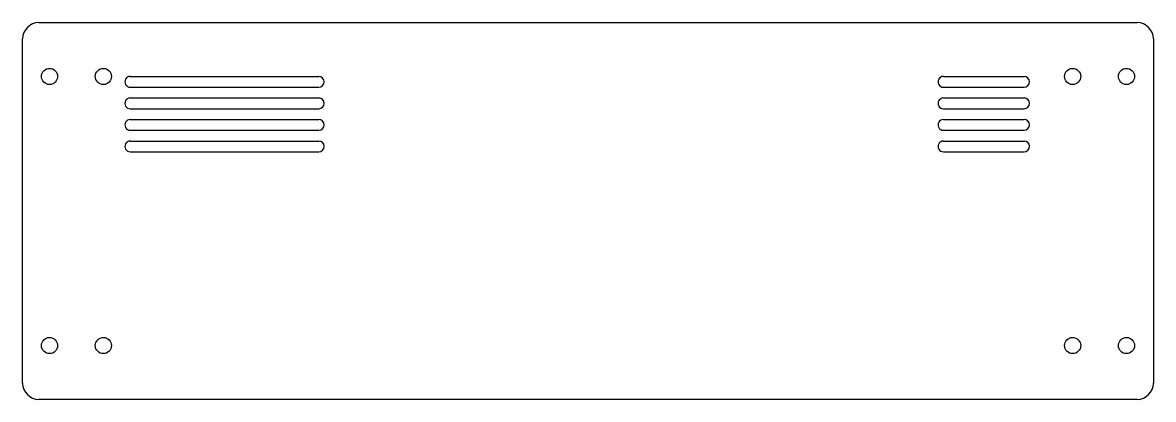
# Model space of a CAD drawing. Header units: millimetres. Extents: x -30 to 180, y -22 to 48.
import ezdxf

# ---------------------------------------------------------------- set-up
doc = ezdxf.new("R2010")
doc.units = ezdxf.units.MM

# ---------------------------------------------------------------- blocks, each defined once
blk = doc.blocks.new('*U1')
at = {"color": 7, "linetype": 'Continuous'}
for p, q in [((-17.5, 1), (17.5, 1)), ((-17.5, 1), (17.5, 1)), ((-17.5, -1), (17.5, -1))]:
    blk.add_line(p, q, dxfattribs=at)
blk.add_arc((-17.5, 0), 1, 89.6806, 270.3194, dxfattribs=at)
blk.add_arc((17.5, 0), 1, 270, 90)
blk = doc.blocks.new('*U2')
at = {"color": 0, "linetype": 'ByBlock', "lineweight": -2, "transparency": 16777216}
for p in [(0, 0), (0, -4), (0, -8), (0, -12)]:
    blk.add_blockref('*U1', p, dxfattribs=at)
blk = doc.blocks.new('*U3')
at = {"color": 7, "linetype": 'Continuous'}
for p, q in [((-7.5, 1), (7.5, 1)), ((-7.5, -1), (7.5, -1))]:
    blk.add_line(p, q, dxfattribs=at)
for centre, start, end in [((-7.5, 0), 89.987, 270.013), ((7.5, 0), 270.5501, 90.0013)]:
    blk.add_arc(centre, 1, start, end, dxfattribs=at)
blk = doc.blocks.new('*U4')
at = {"color": 0, "linetype": 'ByBlock', "lineweight": -2, "transparency": 16777216}
for p in [(0, 0), (0, -4), (0, -8), (0, -12)]:
    blk.add_blockref('*U3', p, dxfattribs=at)

msp = doc.modelspace()

# ---------------------------------------------------------------- linework, layer by layer
for p, q in [((-27, 48.5), (177, 48.5)), ((-30, -18.5), (-30, 45.5)), ((180, 45.5), (180, -18.5)), ((177, -21.5), (-27, -21.5))]:
    msp.add_line(p, q)
at = {"color": 7, "linetype": 'Continuous'}
for centre in [(-25, 38.5), (-15, 38.5), (165, 38.5), (175, 38.5), (-25, -11.5), (-15, -11.5), (165, -11.5), (175, -11.5)]:
    msp.add_circle(centre, 1.5, dxfattribs=at)
for centre, start, end in [((-27, 45.5), 90, 180), ((177, 45.5), 0, 90), ((-27, -18.5), 180, 270), ((177, -18.5), 270, 0)]:
    msp.add_arc(centre, 3, start, end)

# ---------------------------------------------------------------- block references
for name, p in [('*U2', (7.5, 37.5)), ('*U4', (148.5, 37.5))]:
    msp.add_blockref(name, p)

doc.saveas('drawing.dxf')
